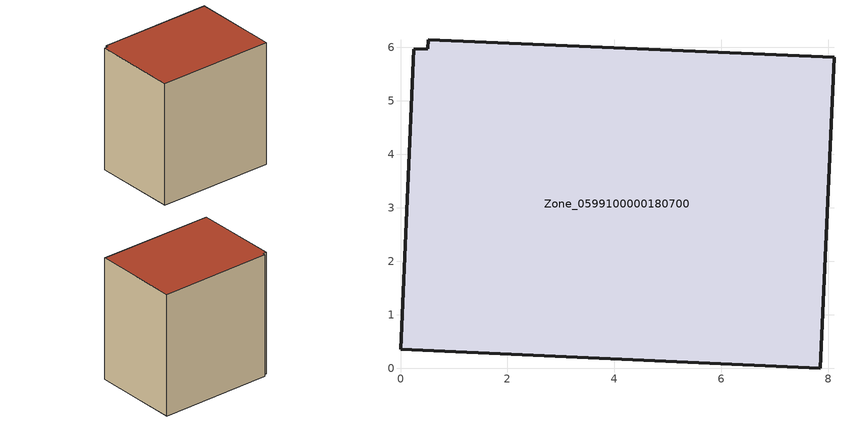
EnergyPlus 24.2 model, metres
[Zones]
Zone_0599100000180700
 floor ground (C_G): 0.25,5.96 0.51,5.97 0.52,6.14 8.11,5.81 7.85,0 0,0.35 z1.65
 wall outside (C_F): 7.85,0 8.11,5.81 0.52,6.14 0.51,5.97 0.25,5.96 0,0.35 7.85,0 z1.65:9.94
 roof outside (C_R): 0.51,5.97 0.25,5.96 0,0.35 7.85,0 8.11,5.81 0.52,6.14 z9.94
[BUILDING]
Pand.0599100000180700: North Axis=0; Terrain=City; Loads Convergence Tolerance Value=0.04; Temperature Convergence Tolerance Value=0.4; Solar Distribution=FullExterior; Maximum Number of Warmup Days=25; Minimum Number of Warmup Days=1
[Site:Location]
Rotterdam.The.Hague.AP_ZH_NLD Design_Conditions: Latitude=51.96; Longitude=4.45; Time Zone=1; Elevation=-4.5
[SITE:GROUNDTEMPERATURE:BUILDINGSURFACE]
18, 18, 18, 18, 18, 18, 18, 18, 18, 18, 18, 18
[MATERIAL] Thermal Absorptance=0.9; Solar Absorptance=0.7; Visible Absorptance=0.7
Name | Roughness | Thickness | Conductivity | Density | Specific Heat
G.TC.1946-1964 | MediumSmooth | 0.15 | 1 | 540 | 1210
F.TC.1946-1964 | Rough | 0.3 | 0.857143 | 1920 | 840
R.TC.1946-1964 | MediumRough | 0.2 | 0.235294 | 1500 | 1000
[CONSTRUCTION]
C_G: G.TC.1946-1964
C_F: F.TC.1946-1964
C_R: R.TC.1946-1964
[ZONE]
Zone_0599100000180700: Type=1; Multiplier=1; Ceiling Height=Autocalculate; Volume=Autocalculate; Floor Area=autocalculate; Part of Total Floor Area=Yes
[ZONEINFILTRATION:DESIGNFLOWRATE]
Infil_Zone_0599100000180700: Zone or ZoneList or Space or SpaceList=Zone_0599100000180700; Schedule=AlwaysOn; Design Flow Rate Calculation Method=Flow/Area; Flow Rate per Floor Area=0.003; Constant Term Coefficient=1; Temperature Term Coefficient=0; Velocity Term Coefficient=0; Velocity Squared Term Coefficient=0
[HVACTEMPLATE:ZONE:IDEALLOADSAIRSYSTEM]
Zone_0599100000180700: Maximum Heating Supply Air Temperature=50; Minimum Cooling Supply Air Temperature=13; Maximum Heating Supply Air Humidity Ratio=0.0156; Minimum Cooling Supply Air Humidity Ratio=0.0077; Heating Limit=NoLimit; Cooling Limit=NoLimit; Dehumidification Control Type=ConstantSensibleHeatRatio; Cooling Sensible Heat Ratio=0.7; Dehumidification Setpoint=60; Humidification Control Type=None; Humidification Setpoint=30; Outdoor Air Method=None; Outdoor Air Flow Rate per Person=0.00944; Outdoor Air Flow Rate per Zone Floor Area=0; Outdoor Air Flow Rate per Zone=0; Demand Controlled Ventilation Type=None; Outdoor Air Economizer Type=NoEconomizer; Heat Recovery Type=None; Sensible Heat Recovery Effectiveness=0.7; Latent Heat Recovery Effectiveness=0.65
[ZONECONTROL:THERMOSTAT]
ThermostatControl_Zone_0599100000180700: Zone or ZoneList=Zone_0599100000180700; Control Type Schedule=DualSetpointControlType; Control 1=Thermostat_Zone_0599100000180700; Temperature Difference Between Cutout And Setpoint=0
[THERMOSTATSETPOINT:DUALSETPOINT]
Thermostat_Zone_0599100000180700: Heating Setpoint Temperature Schedule=HeatingSetpoint_Zone_0599100000180700; Cooling Setpoint Temperature Schedule=CoolingSetpoint_Zone_0599100000180700
[SCHEDULE:COMPACT]
HeatingSetpoint_Zone_0599100000180700: Through: 12/31, For: AllDays, Until: 24:00, 21
CoolingSetpoint_Zone_0599100000180700: Through: 12/31, For: AllDays, Until: 24:00, 24
DualSetpointControlType: Through: 12/31, For: AllDays, Until: 24:00, 4
AlwaysOn: Through: 12/31, For: AllDays, Until: 24:00, 1
